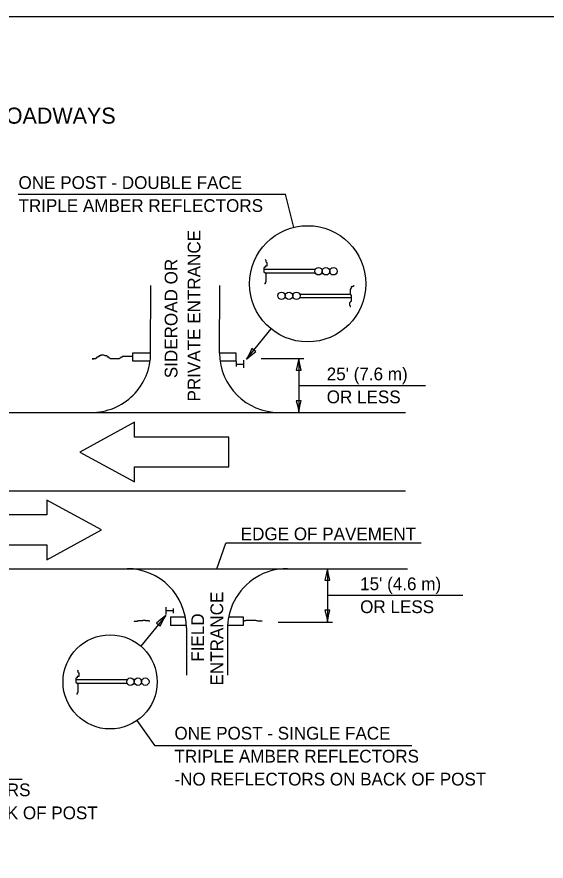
# Model space of a CAD drawing. Extents: x 2262330 to 2262960, y -3123505 to -3123105.
# Drawn here: x 2262561.6 to 2262688, y -3123306.5 to -3123104.7 of the extents above; entities that cross this region are included whole.
import ezdxf

# ---------------------------------------------------------------- set-up
doc = ezdxf.new("R2010")
doc.units = 0
for name, color, linetype in [('Default', 7, 'Continuous'), ('RD_Pr_Roadway_Dimensions', 7, 'Continuous'), ('RD_Pr_Roadway_Items', 7, 'Continuous'), ('RD_Pr_Roadway_Notes', 7, 'Continuous'), ('SH_General_Details', 7, 'Continuous')]:
    doc.layers.add(name, color=color, linetype=linetype)

msp = doc.modelspace()

# ---------------------------------------------------------------- linework, layer by layer
at = {"layer": 'Default'}
msp.add_lwpolyline([(2262329.61, -3123504.71), (2262959.61, -3123504.71), (2262959.61, -3123104.71), (2262329.61, -3123104.71)], close=True, dxfattribs=at)
at = {"layer": 'RD_Pr_Roadway_Dimensions'}
for p, q in [((2262619.93, -3123186.32), (2262630.11, -3123186.32)), ((2262628.93, -3123186.32), (2262628.93, -3123199.26)), ((2262635.77, -3123236.54), (2262635.77, -3123249.33)), ((2262635.77, -3123242.93), (2262668.1, -3123242.93)), ((2262623.99, -3123249.33), (2262636.96, -3123249.33))]:
    msp.add_line(p, q, dxfattribs=at)
for points in [[(2262628.34, -3123189.12), (2262628.93, -3123189.12), (2262629.51, -3123189.12), (2262629.17, -3123187.72), (2262628.93, -3123186.32), (2262628.66, -3123187.81)], [(2262629.51, -3123196.46), (2262628.93, -3123196.46), (2262628.34, -3123196.46), (2262628.68, -3123197.86), (2262628.93, -3123199.26), (2262629.2, -3123197.76)], [(2262635.18, -3123239.34), (2262635.77, -3123239.34), (2262636.35, -3123239.34), (2262636.01, -3123237.94), (2262635.77, -3123236.54), (2262635.5, -3123238.03)], [(2262636.35, -3123246.53), (2262635.77, -3123246.53), (2262635.18, -3123246.53), (2262635.53, -3123247.93), (2262635.77, -3123249.33), (2262636.04, -3123247.84)]]:
    msp.add_lwpolyline(points, close=True, dxfattribs=at)
msp.add_lwpolyline([(2262628.93, -3123192.79), (2262659.24, -3123192.79)], dxfattribs=at)
at = {"layer": 'RD_Pr_Roadway_Items'}
for p, q in [((2262632.86, -3123165.08), (2262620.61, -3123165.08)), ((2262632.86, -3123165.93), (2262620.89, -3123165.93)), ((2262629.17, -3123170.95), (2262641.19, -3123170.95)), ((2262629.17, -3123171.79), (2262641.48, -3123171.79)), ((2262613.95, -3123187.1), (2262613.95, -3123188.25)), ((2262613.95, -3123187.68), (2262615.74, -3123187.68)), ((2262615.74, -3123186.77), (2262615.74, -3123188.58)), ((2262353.23, -3123199.26), (2262654.39, -3123199.26)), ((2262353.23, -3123217.95), (2262654.39, -3123217.95)), ((2262353.75, -3123236.59), (2262654.91, -3123236.59)), ((2262597.2, -3123247.57), (2262597.2, -3123245.76)), ((2262598.99, -3123246.67), (2262597.2, -3123246.67)), ((2262598.99, -3123247.24), (2262598.99, -3123246.09)), ((2262598.27, -3123248.08), (2262598.27, -3123250.19)), ((2262587.91, -3123263.17), (2262575.66, -3123263.17)), ((2262587.91, -3123264.01), (2262575.94, -3123264.01))]:
    msp.add_line(p, q, dxfattribs=at)
for points in [[(2262620.89, -3123162.73), (2262621.04, -3123162.86), (2262621.04, -3123163.01), (2262621.04, -3123163.15), (2262621.17, -3123163.29), (2262621.32, -3123163.43), (2262621.32, -3123163.57), (2262621.32, -3123163.71), (2262621.32, -3123163.85), (2262621.32, -3123163.99), (2262621.32, -3123164.13), (2262621.32, -3123164.27), (2262621.17, -3123164.27), (2262621.04, -3123164.27), (2262620.89, -3123164.27), (2262620.89, -3123164.41), (2262620.89, -3123164.55), (2262620.75, -3123164.55), (2262620.75, -3123164.7), (2262620.61, -3123164.7), (2262620.61, -3123164.84), (2262620.61, -3123164.98), (2262620.61, -3123165.12), (2262620.61, -3123165.26), (2262620.61, -3123165.4), (2262620.61, -3123165.54), (2262620.61, -3123165.68), (2262620.75, -3123165.68), (2262620.75, -3123165.82), (2262620.89, -3123165.82), (2262620.89, -3123165.96), (2262621.04, -3123165.96), (2262621.04, -3123166.1), (2262621.04, -3123166.24), (2262621.04, -3123166.38), (2262621.04, -3123166.52), (2262621.04, -3123166.67), (2262621.04, -3123166.81), (2262621.04, -3123166.95), (2262621.04, -3123167.09), (2262621.04, -3123167.23), (2262621.04, -3123167.37), (2262621.04, -3123167.51), (2262621.04, -3123167.65), (2262621.04, -3123167.79), (2262621.04, -3123167.93), (2262621.04, -3123168.07), (2262620.89, -3123168.21), (2262620.89, -3123168.36), (2262620.89, -3123168.49), (2262620.75, -3123168.49)], [(2262642.17, -3123168.98), (2262642.03, -3123168.98), (2262642.03, -3123169.12), (2262641.75, -3123169.12), (2262641.75, -3123169.26), (2262641.61, -3123169.26), (2262641.47, -3123169.26), (2262641.47, -3123169.4), (2262641.47, -3123169.54), (2262641.33, -3123169.54), (2262641.33, -3123169.68), (2262641.33, -3123169.82), (2262641.19, -3123169.82), (2262641.19, -3123169.96), (2262641.19, -3123170.1), (2262641.19, -3123170.25), (2262641.19, -3123170.39), (2262641.19, -3123170.53), (2262641.19, -3123170.67), (2262641.19, -3123170.81), (2262641.19, -3123170.95), (2262641.19, -3123171.09), (2262641.33, -3123171.09), (2262641.33, -3123171.23), (2262641.47, -3123171.23), (2262641.47, -3123171.37), (2262641.47, -3123171.51), (2262641.47, -3123171.65), (2262641.47, -3123171.79), (2262641.47, -3123171.94), (2262641.47, -3123172.22), (2262641.47, -3123172.36), (2262641.47, -3123172.5), (2262641.47, -3123172.64), (2262641.33, -3123172.64), (2262641.33, -3123172.78), (2262641.19, -3123172.78), (2262641.19, -3123172.92), (2262641.05, -3123173.06), (2262641.05, -3123173.2), (2262641.05, -3123173.34), (2262641.05, -3123173.48), (2262641.05, -3123173.62), (2262641.19, -3123173.76), (2262641.19, -3123173.91), (2262641.33, -3123173.91)], [(2262589.29, -3123185.96), (2262589.13, -3123185.87), (2262588.71, -3123185.87), (2262588.29, -3123185.87), (2262588, -3123185.87), (2262587.72, -3123185.87), (2262587.58, -3123185.87), (2262587.44, -3123185.87), (2262587.3, -3123185.87), (2262587.16, -3123185.87), (2262587.02, -3123185.87), (2262586.88, -3123185.87), (2262586.74, -3123185.87), (2262586.74, -3123186.01), (2262586.6, -3123186.01), (2262586.46, -3123186.15), (2262586.32, -3123186.15), (2262586.32, -3123186.29), (2262586.17, -3123186.29), (2262586.03, -3123186.43), (2262585.89, -3123186.43), (2262585.75, -3123186.43), (2262585.61, -3123186.43), (2262585.47, -3123186.43), (2262585.33, -3123186.43), (2262585.19, -3123186.43), (2262585.05, -3123186.43), (2262584.91, -3123186.43), (2262584.63, -3123186.43), (2262584.48, -3123186.43), (2262584.35, -3123186.43), (2262584.21, -3123186.43), (2262584.06, -3123186.43), (2262583.93, -3123186.43), (2262583.78, -3123186.29), (2262583.64, -3123186.29), (2262583.64, -3123186.15), (2262583.5, -3123186.15), (2262583.5, -3123186.01), (2262583.36, -3123186.01), (2262583.22, -3123186.01), (2262583.22, -3123185.87), (2262582.94, -3123185.73), (2262582.66, -3123185.73), (2262582.38, -3123185.59), (2262582.24, -3123185.59), (2262582.09, -3123185.59), (2262581.96, -3123185.59), (2262581.81, -3123185.59), (2262581.67, -3123185.59), (2262581.53, -3123185.59), (2262581.53, -3123185.73), (2262581.25, -3123185.73), (2262581.25, -3123185.87), (2262581.11, -3123185.87), (2262580.97, -3123185.87), (2262580.97, -3123186.01), (2262580.69, -3123186.01), (2262580.69, -3123186.15), (2262580.55, -3123186.15), (2262580.55, -3123186.29), (2262580.41, -3123186.29), (2262580.41, -3123186.43), (2262580.27, -3123186.43), (2262580.13, -3123186.43), (2262579.99, -3123186.43), (2262579.85, -3123186.43), (2262579.7, -3123186.43), (2262579.56, -3123186.43), (2262579.56, -3123186.43), (2262579.7, -3123186.43), (2262579.85, -3123186.43), (2262579.99, -3123186.43)], [(2262593.4, -3123186.95), (2262589.29, -3123186.95), (2262589.29, -3123184.98), (2262593.53, -3123184.98)], [(2262610.02, -3123184.98), (2262613.91, -3123184.98), (2262613.91, -3123186.95), (2262610.15, -3123186.95)], [(2262598.27, -3123248.08), (2262601.8, -3123248.08)], [(2262612.16, -3123248.08), (2262615.64, -3123248.08), (2262615.64, -3123250.19), (2262611.91, -3123250.19)], [(2262593.32, -3123249.16), (2262593.25, -3123249.16), (2262593.18, -3123249.16), (2262593.11, -3123249.08), (2262593.04, -3123249.08), (2262592.97, -3123249.08), (2262592.9, -3123249.08), (2262592.83, -3123249.08), (2262592.75, -3123249.08), (2262592.69, -3123249.08), (2262592.62, -3123249.01), (2262592.54, -3123249.01), (2262592.47, -3123249.01), (2262592.4, -3123249.01), (2262592.33, -3123249.01), (2262592.26, -3123248.95), (2262592.19, -3123248.95), (2262592.12, -3123248.95), (2262592.05, -3123248.95), (2262591.98, -3123248.95), (2262591.91, -3123248.95), (2262591.84, -3123248.95), (2262591.7, -3123248.95), (2262591.63, -3123248.95), (2262591.56, -3123249.01), (2262591.49, -3123249.01), (2262591.42, -3123249.01), (2262591.35, -3123249.01), (2262591.28, -3123249.01), (2262591.21, -3123249.01), (2262591.14, -3123249.01), (2262591.07, -3123249.01), (2262591, -3123249.01), (2262590.93, -3123249.01), (2262590.86, -3123249.01), (2262590.78, -3123249.01), (2262590.71, -3123249.01), (2262590.64, -3123249.01), (2262590.57, -3123249.08), (2262590.5, -3123249.08), (2262590.43, -3123249.08), (2262590.43, -3123249.16), (2262590.36, -3123249.16), (2262590.29, -3123249.23), (2262590.22, -3123249.23), (2262590.15, -3123249.23), (2262590.08, -3123249.23), (2262590.01, -3123249.23), (2262589.94, -3123249.23), (2262589.87, -3123249.23), (2262589.8, -3123249.23), (2262589.73, -3123249.23), (2262589.66, -3123249.23), (2262589.59, -3123249.23), (2262589.59, -3123249.23), (2262589.59, -3123249.29)], [(2262602.05, -3123250.19), (2262598.27, -3123250.19)], [(2262615.63, -3123249.08), (2262615.7, -3123249.08), (2262615.84, -3123249.08), (2262615.98, -3123249.01), (2262616.05, -3123248.95), (2262616.2, -3123248.95), (2262616.26, -3123248.95), (2262616.34, -3123248.87), (2262616.48, -3123248.87), (2262616.62, -3123248.87), (2262616.69, -3123248.87), (2262616.76, -3123248.87), (2262616.9, -3123248.87), (2262616.97, -3123248.87), (2262617.04, -3123248.87), (2262617.11, -3123248.87), (2262617.18, -3123248.87), (2262617.32, -3123248.87), (2262617.46, -3123248.87), (2262617.53, -3123248.87), (2262617.6, -3123248.87), (2262617.67, -3123248.87), (2262617.74, -3123248.87), (2262617.81, -3123248.87), (2262617.89, -3123248.87), (2262617.96, -3123248.87), (2262618.02, -3123248.87), (2262618.1, -3123248.87), (2262618.17, -3123248.87), (2262618.24, -3123248.87), (2262618.31, -3123248.87), (2262618.38, -3123248.87), (2262618.45, -3123248.87), (2262618.52, -3123248.87), (2262618.59, -3123248.87), (2262618.8, -3123248.95), (2262618.87, -3123248.95), (2262619.08, -3123249.01), (2262619.15, -3123249.01), (2262619.22, -3123249.01), (2262619.29, -3123249.01), (2262619.36, -3123249.01), (2262619.36, -3123249.08), (2262619.43, -3123249.08), (2262619.5, -3123249.08), (2262619.57, -3123249.08), (2262619.65, -3123249.08), (2262619.71, -3123249.08), (2262619.78, -3123249.08), (2262619.86, -3123249.08), (2262619.93, -3123249.08), (2262620, -3123249.08), (2262620.07, -3123249.08), (2262620.14, -3123249.08), (2262620.21, -3123249.08), (2262620.21, -3123249.08)], [(2262575.94, -3123260.81), (2262576.09, -3123260.95), (2262576.09, -3123261.09), (2262576.09, -3123261.23), (2262576.23, -3123261.37), (2262576.37, -3123261.51), (2262576.37, -3123261.66), (2262576.37, -3123261.8), (2262576.37, -3123261.94), (2262576.37, -3123262.08), (2262576.37, -3123262.22), (2262576.37, -3123262.36), (2262576.23, -3123262.36), (2262576.09, -3123262.36), (2262575.94, -3123262.36), (2262575.94, -3123262.5), (2262575.94, -3123262.64), (2262575.81, -3123262.64), (2262575.81, -3123262.78), (2262575.66, -3123262.78), (2262575.66, -3123262.92), (2262575.66, -3123263.06), (2262575.66, -3123263.2), (2262575.66, -3123263.34), (2262575.66, -3123263.48), (2262575.66, -3123263.63), (2262575.66, -3123263.77), (2262575.81, -3123263.77), (2262575.81, -3123263.91), (2262575.94, -3123263.91), (2262575.94, -3123264.05), (2262576.09, -3123264.05), (2262576.09, -3123264.19), (2262576.09, -3123264.33), (2262576.09, -3123264.47), (2262576.09, -3123264.61), (2262576.09, -3123264.75), (2262576.09, -3123264.89), (2262576.09, -3123265.03), (2262576.09, -3123265.17), (2262576.09, -3123265.32), (2262576.09, -3123265.45), (2262576.09, -3123265.6), (2262576.09, -3123265.74), (2262576.09, -3123265.88), (2262576.09, -3123266.02), (2262576.09, -3123266.16), (2262575.94, -3123266.3), (2262575.94, -3123266.44), (2262575.94, -3123266.58), (2262575.81, -3123266.58)]]:
    msp.add_lwpolyline(points, dxfattribs=at)
for points in [[(2262612.21, -3123212.26), (2262612.21, -3123205.14), (2262589.64, -3123205.14), (2262589.64, -3123201.57), (2262576.58, -3123208.7), (2262589.64, -3123215.82), (2262589.64, -3123212.26)], [(2262546.13, -3123223.74), (2262546.13, -3123230.87), (2262568.69, -3123230.87), (2262568.69, -3123234.43), (2262581.75, -3123227.31), (2262568.69, -3123220.18), (2262568.69, -3123223.74)]]:
    msp.add_lwpolyline(points, close=True, dxfattribs=at)
for centre in [(2262633.64, -3123165.5), (2262635.42, -3123165.5), (2262637.21, -3123165.5), (2262624.81, -3123171.36), (2262626.59, -3123171.36), (2262628.38, -3123171.36), (2262588.7, -3123263.59), (2262590.48, -3123263.59), (2262592.26, -3123263.59)]:
    msp.add_circle(centre, 0.891, dxfattribs=at)
at = {"layer": 'RD_Pr_Roadway_Notes'}
for p, q in [((2262561.86, -3123147.06), (2262625.77, -3123147.06)), ((2262627.73, -3123155.01), (2262625.77, -3123147.06)), ((2262616.43, -3123186.51), (2262622.29, -3123179.29)), ((2262609.36, -3123236.59), (2262611.47, -3123230.52)), ((2262597.12, -3123247.75), (2262591.22, -3123255.14))]:
    msp.add_line(p, q, dxfattribs=at)
for points in [[(2262618.65, -3123184.7), (2262618.19, -3123184.33), (2262617.74, -3123183.96), (2262617.12, -3123185.27), (2262616.43, -3123186.51), (2262617.58, -3123185.52)], [(2262594.91, -3123249.57), (2262595.37, -3123249.94), (2262595.83, -3123250.31), (2262596.43, -3123249), (2262597.12, -3123247.75), (2262595.97, -3123248.75)]]:
    msp.add_lwpolyline(points, close=True, dxfattribs=at)
for points in [[(2262658.21, -3123230.52), (2262611.47, -3123230.52)], [(2262594.58, -3123278.9), (2262590.32, -3123272.84)], [(2262655.95, -3123278.9), (2262594.58, -3123278.9)], [(2262562.85, -3123286.95), (2262499.76, -3123286.95)]]:
    msp.add_lwpolyline(points, dxfattribs=at)
for centre, radius in [((2262631.05, -3123168.5), 13.89), ((2262583.84, -3123263.64), 11.25)]:
    msp.add_circle(centre, radius, dxfattribs=at)
at = {"layer": 'SH_General_Details'}
for p, q in [((2262610.02, -3123185.08), (2262610.03, -3123168.87)), ((2262602.07, -3123250.75), (2262602.07, -3123262.06)), ((2262611.9, -3123250.75), (2262611.91, -3123262.06))]:
    msp.add_line(p, q, dxfattribs=at)
msp.add_lwpolyline([(2262593.53, -3123185.08), (2262593.55, -3123168.87)], dxfattribs=at)
for centre, radius, start, end in [((2262579.31, -3123185.03), 14.22, 269.8342, 359.8387), ((2262624.2, -3123185.07), 14.18, 180.0079, 270.0065), ((2262587.82, -3123250.83), 14.25, 0.3172, 89.7704), ((2262626.15, -3123250.82), 14.24, 89.83, 153.0357), ((2262626.15, -3123250.83), 14.25, 153.004, 177.4264), ((2262626.15, -3123250.83), 14.25, 177.4264, 179.6747)]:
    msp.add_arc(centre, radius, start, end, dxfattribs=at)

# ---------------------------------------------------------------- texts
at = {"layer": 'RD_Pr_Roadway_Dimensions'}
for s, p in [("25' (7.6 m)", (2262635.6, -3123191.57)), ('OR LESS', (2262635.6, -3123197.05)), ("15' (4.6 m)", (2262643.59, -3123241.72)), ('OR LESS', (2262643.59, -3123247.2))]:
    msp.add_text(s, height=3.048, dxfattribs=at).set_placement(p)
at = {"layer": 'RD_Pr_Roadway_Notes'}
for s, height, p in [('IDENTIFICATION OF ROADSIDE HAZARDS FOR TWO-LANE ROADWAYS', 3.84, (2262409.43, -3123130.23)), ('ONE POST - DOUBLE FACE', 3.048, (2262561.95, -3123145.84)), ('TRIPLE AMBER REFLECTORS', 3.048, (2262561.95, -3123151.33)), ('EDGE OF PAVEMENT', 3.048, (2262615.06, -3123229.79)), ('ONE POST - SINGLE FACE', 3.048, (2262599.21, -3123277.43)), ('TRIPLE AMBER REFLECTORS', 3.048, (2262599.21, -3123282.92)), ('-NO REFLECTORS ON BACK OF POST', 3.048, (2262599.21, -3123288.4)), ('TRIPLE AMBER REFLECTORS', 3.048, (2262506.38, -3123290.97)), ('-NO REFLECTORS ON BACK OF POST', 3.048, (2262506.38, -3123296.46))]:
    msp.add_text(s, height=height, dxfattribs=at).set_placement(p)
for s, p in [(' PRIVATE ENTRANCE', (2262605.42, -3123197.76)), ('SIDEROAD OR', (2262599.93, -3123191.06)), ('ENTRANCE', (2262610.86, -3123264.5)), ('FIELD ', (2262606.29, -3123258.82))]:
    msp.add_text(s, height=3.048, rotation=90, dxfattribs=at).set_placement(p)

doc.saveas('drawing.dxf')
